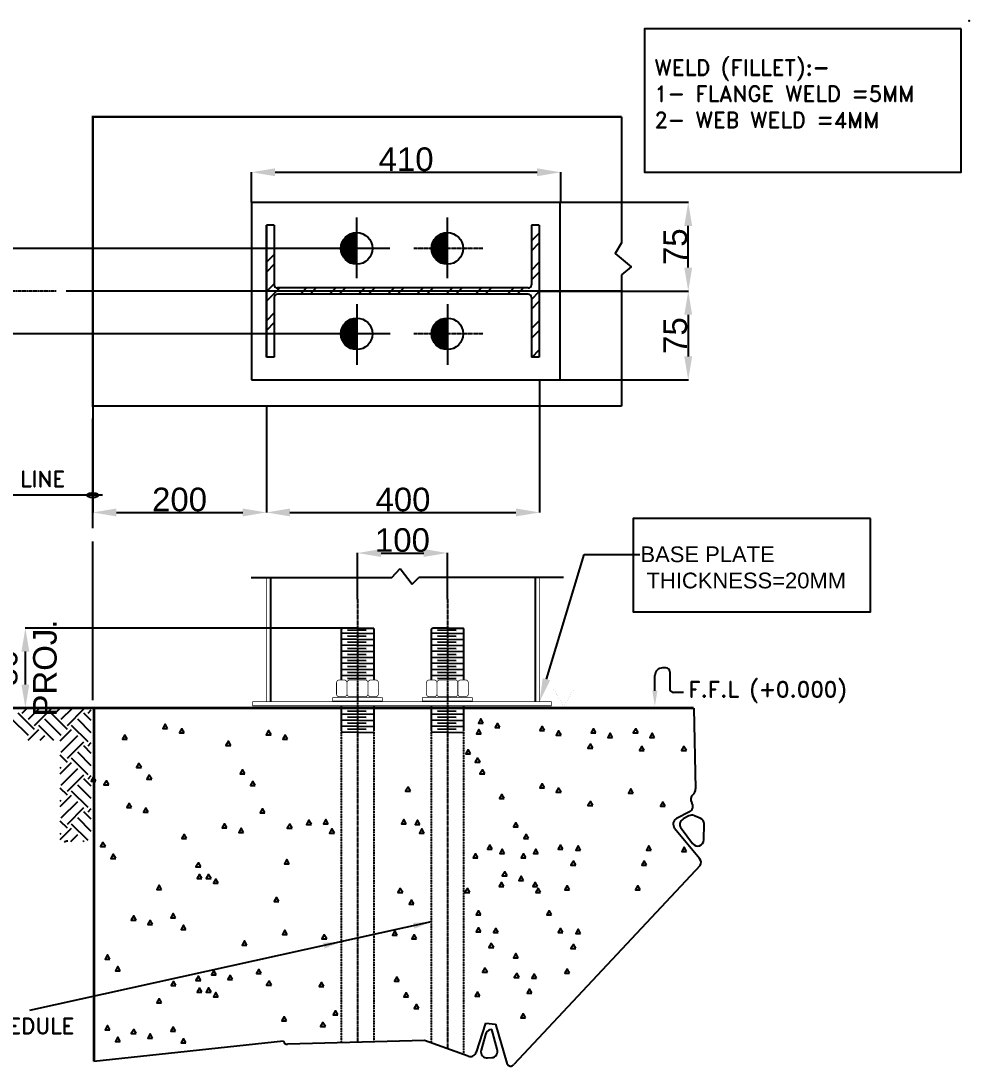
# Model space of a CAD drawing. Header units: inches. Extents: x 3340 to 8649, y 25316 to 28904.
# Drawn here: x 7442 to 8649, y 27493 to 28823 of the extents above; entities that cross this region are included whole.
import ezdxf
from ezdxf import colors
from ezdxf.entities.mleader import LeaderData, LeaderLine
from ezdxf.enums import TextEntityAlignment as Align
from ezdxf.math import Vec2, Vec3

# ---------------------------------------------------------------- set-up
doc = ezdxf.new("R2010")
doc.units = ezdxf.units.IN
doc.header["$MEASUREMENT"] = 0
for name, pattern in [('CENTER', [2, 1.25, -0.25, 0.25, -0.25]), ('CENTER2', [1.125, 0.75, -0.125, 0.125, -0.125]), ('HIDDEN', [0.375, 0.25, -0.125])]:
    doc.linetypes.add(name, pattern=pattern)
for name, color, linetype in [('BYOTHERS', 3, 'Continuous'), ('DIM', 7, 'Continuous'), ('FRAMES', 2, 'Continuous'), ('MISCEL', 7, 'Continuous')]:
    doc.layers.add(name, color=color, linetype=linetype)
doc.layers.add('TEXT', color=2, linetype='Continuous', lineweight=0)
doc.styles.add('KPIZ-ARIAL', font='arial.ttf')
doc.styles.add('ROMAND', font='ROMAND', dxfattribs={"height": 3})
doc.styles.get("Standard").update_dxf_attribs({"font": 'arial.ttf'})
doc.dimstyles.get("Standard").update_dxf_attribs({"dimtxt": 0.18, "dimasz": 0.18, "dimexe": 0.18, "dimexo": 0.0625, "dimgap": 0.09, "dimtad": 0, "dimtih": 1, "dimtoh": 1, "dimdec": 4, "dimzin": 0, "dimdsep": 46, "dimtxsty": 'Standard', "dimcen": 0.09, "dimadec": 0, "dimazin": 0, "dimtfac": 1, "dimtdec": 4, "dimtofl": 0, "dimtmove": 0, "dimatfit": 3, "dimfxl": 1, "dimtolj": 1, "dimtzin": 0, "dimarcsym": 0})

# ---------------------------------------------------------------- blocks, each defined once
blk = doc.blocks.new('*D116')
at = {"color": 1, "lineweight": -2, "transparency": 16777216}
for p, q in [((7852.4, 28050.6), (7447.9, 28050.6)), ((7535.2, 27948.7), (7447.9, 27948.7))]:
    blk.add_line(p, q, dxfattribs=at)
at = {"color": 240, "lineweight": -2, "transparency": 16777216}
blk.add_line((7448, 27978.7), (7448, 28020.6), dxfattribs=at)
at = {"color": 240, "transparency": 16777216}
for points in [[(7443, 28020.6), (7453, 28020.6), (7448, 28050.6)], [(7443, 27978.7), (7453, 27978.7), (7448, 27948.7)]]:
    blk.add_solid(points, dxfattribs=at)
at = {"layer": 'DEFPOINTS', "color": 0, "transparency": 16777216}
for p in [(7448, 28050.6), (7852.5, 28050.6), (7535.3, 27948.7)]:
    blk.add_point(p, dxfattribs=at)
at = {"color": 2, "transparency": 16777216, "insert": (7448, 27999.7), "char_height": 30, "attachment_point": 5, "rotation": 90, "style": 'KPIZ-ARIAL'}
blk.add_mtext('\\A1;80\\PPROJ.', dxfattribs=at)
blk = doc.blocks.new('*D117')
at = {"color": 1, "lineweight": -2, "transparency": 16777216}
for p, q in [((7870.6, 28087.4), (7870.6, 28146.2)), ((7985, 28087.4), (7985, 28146.2))]:
    blk.add_line(p, q, dxfattribs=at)
at = {"color": 240, "lineweight": -2, "transparency": 16777216}
blk.add_line((7900.6, 28146), (7955, 28146), dxfattribs=at)
at = {"color": 240, "transparency": 16777216}
for points in [[(7900.6, 28151), (7900.6, 28141), (7870.6, 28146)], [(7955, 28151), (7955, 28141), (7985, 28146)]]:
    blk.add_solid(points, dxfattribs=at)
at = {"layer": 'DEFPOINTS', "color": 0, "transparency": 16777216}
for p in [(7985, 28146), (7870.6, 28087.4), (7985, 28087.4)]:
    blk.add_point(p, dxfattribs=at)
at = {"color": 2, "transparency": 16777216, "insert": (7927.8, 28162.3), "char_height": 30, "attachment_point": 5, "style": 'KPIZ-ARIAL'}
blk.add_mtext('\\A1;100', dxfattribs=at)
blk = doc.blocks.new('*D118')
at = {"color": 1, "lineweight": -2, "transparency": 16777216}
for p, q in [((8102.3, 28592.1), (8291.7, 28592.1)), ((8102.3, 28479.1), (8291.7, 28479.1))]:
    blk.add_line(p, q, dxfattribs=at)
at = {"color": 240, "lineweight": -2, "transparency": 16777216}
blk.add_line((8291.5, 28509.1), (8291.5, 28562.1), dxfattribs=at)
at = {"color": 240, "transparency": 16777216}
for points in [[(8286.5, 28562.1), (8296.5, 28562.1), (8291.5, 28592.1)], [(8286.5, 28509.1), (8296.5, 28509.1), (8291.5, 28479.1)]]:
    blk.add_solid(points, dxfattribs=at)
at = {"layer": 'DEFPOINTS', "color": 0, "transparency": 16777216}
for p in [(8102.3, 28592.1), (8291.5, 28592.1), (8102.3, 28479.1)]:
    blk.add_point(p, dxfattribs=at)
at = {"color": 2, "transparency": 16777216, "insert": (8275.2, 28535.6), "char_height": 30, "attachment_point": 5, "rotation": 90, "style": 'KPIZ-ARIAL'}
blk.add_mtext('\\A1;75', dxfattribs=at)
blk = doc.blocks.new('*D119')
at = {"color": 1, "lineweight": -2, "transparency": 16777216}
for p, q in [((8102.3, 28479.1), (8291.7, 28479.1)), ((8102.3, 28366.1), (8291.7, 28366.1))]:
    blk.add_line(p, q, dxfattribs=at)
at = {"color": 240, "lineweight": -2, "transparency": 16777216}
blk.add_line((8291.5, 28449.1), (8291.5, 28396.1), dxfattribs=at)
at = {"color": 240, "transparency": 16777216}
for points in [[(8286.5, 28449.1), (8296.5, 28449.1), (8291.5, 28479.1)], [(8286.5, 28396.1), (8296.5, 28396.1), (8291.5, 28366.1)]]:
    blk.add_solid(points, dxfattribs=at)
at = {"layer": 'DEFPOINTS', "color": 0, "transparency": 16777216}
for p in [(8102.3, 28479.1), (8102.3, 28366.1), (8291.5, 28366.1)]:
    blk.add_point(p, dxfattribs=at)
at = {"color": 2, "transparency": 16777216, "insert": (8275.2, 28422.6), "char_height": 30, "attachment_point": 5, "rotation": 90, "style": 'KPIZ-ARIAL'}
blk.add_mtext('\\A1;75', dxfattribs=at)
blk = doc.blocks.new('*D122')
at = {"color": 1, "lineweight": -2, "transparency": 16777216}
for p, q in [((7533.8, 28332.8), (7533.8, 28197.4)), ((7754.7, 28332.8), (7754.7, 28197.4))]:
    blk.add_line(p, q, dxfattribs=at)
at = {"color": 240, "lineweight": -2, "transparency": 16777216}
blk.add_line((7563.8, 28197.6), (7724.7, 28197.6), dxfattribs=at)
at = {"color": 240, "transparency": 16777216}
for points in [[(7563.8, 28202.6), (7563.8, 28192.6), (7533.8, 28197.6)], [(7724.7, 28202.6), (7724.7, 28192.6), (7754.7, 28197.6)]]:
    blk.add_solid(points, dxfattribs=at)
at = {"layer": 'DEFPOINTS', "color": 0, "transparency": 16777216}
for p in [(7533.8, 28332.9), (7754.7, 28332.9), (7754.7, 28197.6)]:
    blk.add_point(p, dxfattribs=at)
at = {"color": 2, "transparency": 16777216, "insert": (7644.2, 28213.9), "char_height": 30, "attachment_point": 5, "style": 'KPIZ-ARIAL'}
blk.add_mtext('\\A1;200', dxfattribs=at)
blk = doc.blocks.new('*D123')
at = {"color": 1, "lineweight": -2, "transparency": 16777216}
for p, q in [((8102.3, 28366), (8102.3, 28197.4)), ((7754.7, 28332.8), (7754.7, 28197.4))]:
    blk.add_line(p, q, dxfattribs=at)
at = {"color": 240, "lineweight": -2, "transparency": 16777216}
blk.add_line((7784.7, 28197.6), (8072.3, 28197.6), dxfattribs=at)
at = {"color": 240, "transparency": 16777216}
for points in [[(7784.7, 28202.6), (7784.7, 28192.6), (7754.7, 28197.6)], [(8072.3, 28202.6), (8072.3, 28192.6), (8102.3, 28197.6)]]:
    blk.add_solid(points, dxfattribs=at)
at = {"layer": 'DEFPOINTS', "color": 0, "transparency": 16777216}
for p in [(8102.3, 28366.1), (7754.7, 28332.9), (8102.3, 28197.6)]:
    blk.add_point(p, dxfattribs=at)
at = {"color": 2, "transparency": 16777216, "insert": (7928.5, 28213.9), "char_height": 30, "attachment_point": 5, "style": 'KPIZ-ARIAL'}
blk.add_mtext('\\A1;400   ', dxfattribs=at)
blk = doc.blocks.new('*D124')
at = {"color": 1, "lineweight": -2, "transparency": 16777216}
for p, q in [((7735.8, 28592.2), (7735.8, 28630.5)), ((8129.2, 28592.2), (8129.2, 28630.5))]:
    blk.add_line(p, q, dxfattribs=at)
at = {"color": 240, "lineweight": -2, "transparency": 16777216}
blk.add_line((7765.8, 28630.3), (8099.2, 28630.3), dxfattribs=at)
at = {"color": 240, "transparency": 16777216}
for points in [[(7765.8, 28635.3), (7765.8, 28625.3), (7735.8, 28630.3)], [(8099.2, 28635.3), (8099.2, 28625.3), (8129.2, 28630.3)]]:
    blk.add_solid(points, dxfattribs=at)
at = {"layer": 'DEFPOINTS', "color": 0, "transparency": 16777216}
for p in [(8129.2, 28630.3), (7735.8, 28592.1), (8129.2, 28592.1)]:
    blk.add_point(p, dxfattribs=at)
at = {"color": 2, "transparency": 16777216, "insert": (7932.5, 28646.7), "char_height": 30, "attachment_point": 5, "style": 'KPIZ-ARIAL'}
blk.add_mtext('\\A1;410', dxfattribs=at)

msp = doc.modelspace()

# ---------------------------------------------------------------- linework, layer by layer
at = {"linetype": 'Continuous'}
msp.add_lwpolyline([(8638.9, 28812.8), (8235.7, 28812.8), (8235.7, 28630.6), (8638.9, 28630.6)], close=True, dxfattribs=at)
at = {"color": 1, "linetype": 'Continuous'}
msp.add_lwpolyline([(8523.5, 28190), (8221.3, 28190), (8221.3, 28071.3), (8523.5, 28071.3)], close=True, dxfattribs=at)
at = {"const_width": 0.06}
msp.add_lwpolyline([(8146.3, 27973.7), (8119.7, 27973.7), (8133, 27950.7), (8146.3, 27973.7)], dxfattribs=at)
at = {"const_width": 0.888}
for points in [[(7838.9, 27962.1), (7902.4, 27962.1), (7902.4, 27957.9), (7838.9, 27957.9)], [(7953.3, 27962.1), (8016.8, 27962.1), (8016.8, 27957.9), (7953.3, 27957.9)]]:
    msp.add_lwpolyline(points, close=True, dxfattribs=at)
at = {"linetype": 'Continuous'}
msp.add_point((8648.9, 28822.8), dxfattribs=at)
at = {"layer": 'BYOTHERS', "linetype": 'Continuous'}
for p, q in [((8206.7, 28700.7), (8206.7, 28540.7)), ((8206.7, 28499.8), (8206.7, 28332.9)), ((8206.7, 28332.9), (7532.6, 28332.9)), ((7444, 27947.7), (7442.9, 27948.7)), ((7444, 27942.5), (7450.2, 27948.7)), ((7451.8, 27934.6), (7465.9, 27948.7)), ((7459.7, 27926.8), (7480.6, 27947.7)), ((7485.8, 27947.7), (7484.8, 27948.7)), ((7485.8, 27942.5), (7492.1, 27948.7)), ((7493.7, 27934.6), (7507.8, 27948.7)), ((7501.5, 27926.8), (7522.5, 27947.7)), ((7527.7, 27947.7), (7526.7, 27948.7)), ((7527.7, 27942.5), (7531.9, 27946.6)), ((7451.8, 27913.7), (7430.9, 27934.6)), ((7459.7, 27921.5), (7438.7, 27942.5)), ((7493.7, 27913.7), (7472.8, 27934.6)), ((7501.5, 27921.5), (7480.6, 27942.5)), ((7531.9, 27917.4), (7514.6, 27934.6)), ((7531.9, 27933.1), (7522.5, 27942.5)), ((7451.4, 27908.1), (7464.9, 27921.5)), ((7484.1, 27907.6), (7464.9, 27926.8)), ((7492.4, 27907.2), (7506.8, 27921.5)), ((7527.7, 27905.8), (7506.8, 27926.8)), ((7466.9, 27907.8), (7472.8, 27913.7)), ((7493.7, 27892.7), (7514.6, 27913.7)), ((7501.5, 27884.9), (7522.5, 27905.8)), ((7531.9, 27875.5), (7514.6, 27892.7)), ((7531.9, 27891.2), (7522.5, 27900.6)), ((7527.7, 27900.6), (7531.9, 27904.8)), ((7501.5, 27879.7), (7492.4, 27888.8)), ((7492.4, 27865.3), (7506.8, 27879.7)), ((7527.7, 27864), (7506.8, 27884.9)), ((7493.7, 27871.8), (7492.4, 27873.1)), ((7493.7, 27850.9), (7514.6, 27871.8)), ((7501.5, 27843), (7522.5, 27864)), ((7531.9, 27849.3), (7522.5, 27858.7)), ((7527.7, 27858.7), (7531.9, 27862.9)), ((7501.5, 27837.8), (7492.4, 27846.9)), ((7527.7, 27822.1), (7506.8, 27843)), ((7531.9, 27833.6), (7514.6, 27850.9)), ((7492.4, 27823.4), (7506.8, 27837.8)), ((7493.7, 27830), (7492.4, 27831.2)), ((7493.7, 27809), (7514.6, 27830)), ((7501.5, 27801.2), (7522.5, 27822.1)), ((7531.9, 27807.5), (7522.5, 27816.9)), ((7527.7, 27816.9), (7531.9, 27821)), ((7501.5, 27795.9), (7492.4, 27805.1)), ((7527.7, 27780.2), (7506.8, 27801.2)), ((7531.9, 27791.8), (7514.6, 27809)), ((7492.4, 27781.6), (7506.8, 27795.9)), ((7493.7, 27788.1), (7492.4, 27789.4)), ((7505.7, 27779.2), (7514.6, 27788.1)), ((7521.4, 27779.2), (7522.5, 27780.2)), ((8021.9, 27511.3), (8033.8, 27547.8)), ((8033.8, 27547.8), (8046.1, 27546.7)), ((8046.1, 27546.7), (8060.8, 27497)), ((7776.4, 27525.1), (7535.3, 27499.3))]:
    msp.add_line(p, q, dxfattribs=at)
at = {"layer": 'BYOTHERS'}
for p, q in [((8298.6, 27948.7), (8300.6, 27846)), ((8293.1, 27816.8), (8276.6, 27808.3)), ((8292.3, 27811.6), (8285, 27807.7)), ((8306.7, 27808.8), (8299.1, 27811.9)), ((8311.3, 27781.1), (8311.6, 27801.4)), ((8274.1, 27796.2), (8306, 27757.7)), ((8282.4, 27796), (8297.1, 27776.4)), ((8306.6, 27748.4), (8069.6, 27495.3)), ((8033.6, 27533.7), (8027.9, 27513.5)), ((8041.4, 27540.1), (8039, 27539.3)), ((8048.4, 27514.8), (8041.4, 27540.1)), ((7956, 27526), (7781.4, 27521.2)), ((8011.6, 27505.9), (7956, 27526)), ((8036.2, 27503.8), (8041.6, 27504.2))]:
    msp.add_line(p, q, dxfattribs=at)
at = {"layer": 'BYOTHERS', "linetype": 'Continuous', "const_width": 3}
msp.add_lwpolyline([(7533.8, 28332.9), (7533.8, 28700.7), (8206.7, 28700.7)], dxfattribs=at)
at = {"layer": 'BYOTHERS', "linetype": 'Continuous'}
msp.add_lwpolyline([(8206.7, 28540.7), (8198.3, 28526.8), (8218.9, 28510.1), (8206.7, 28499.8)], dxfattribs=at)
at = {"layer": 'BYOTHERS', "const_width": 3.45}
for points in [[(7535.3, 27948.7), (7121.2, 27948.7)], [(7535.3, 27949), (7535.3, 27948.7)], [(7535.3, 27948.7), (8159.5, 27948.7)], [(7535.3, 27948.7), (7535.3, 27779.2)], [(7535.3, 27948.8), (7535.3, 27948.7)], [(7535.3, 27948.7), (7535.3, 27499.3)], [(8159.5, 27948.7), (8159.5, 27948.7), (8298.6, 27948.7)]]:
    msp.add_lwpolyline(points, dxfattribs=at)
at = {"layer": 'BYOTHERS'}
for points in [[(8030.7, 27929.7), (8027.7, 27934.9), (8024.7, 27929.7)], [(7628.9, 27922.8), (7625.9, 27928.1), (7622.9, 27922.8)], [(7649.9, 27917.1), (7646.9, 27922.3), (7643.9, 27917.1)], [(7760.6, 27914.8), (7757.5, 27920.1), (7754.5, 27914.8)], [(8028.1, 27916.1), (8025, 27921.4), (8022, 27916.1)], [(8051.7, 27923.9), (8048.7, 27929.2), (8045.7, 27923.9)], [(8108.6, 27920.2), (8105.5, 27925.5), (8102.5, 27920.2)], [(8129.6, 27914.5), (8126.6, 27919.7), (8123.5, 27914.5)], [(8174.1, 27917.2), (8171.1, 27922.4), (8168, 27917.2)], [(8227.6, 27917.2), (8224.6, 27922.4), (8221.6, 27917.2)], [(7577.6, 27909.3), (7574.6, 27914.5), (7571.6, 27909.3)], [(7709.3, 27901.3), (7706.3, 27906.5), (7703.2, 27901.3)], [(7781.6, 27909.1), (7778.6, 27914.3), (7775.5, 27909.1)], [(8195.1, 27911.4), (8192.1, 27916.7), (8189.1, 27911.4)], [(8248.7, 27911.4), (8245.6, 27916.7), (8242.6, 27911.4)], [(8014.3, 27890.6), (8011.3, 27895.8), (8008.3, 27890.6)], [(8170, 27897.8), (8167, 27903), (8163.9, 27897.8)], [(8235.5, 27894.7), (8232.5, 27900), (8229.5, 27894.7)], [(8289.1, 27894.7), (8286, 27900), (8283, 27894.7)], [(8026.6, 27880), (8023.5, 27885.2), (8020.5, 27880)], [(7595.6, 27873.1), (7592.5, 27878.4), (7589.5, 27873.1)], [(7727.2, 27865.1), (7724.2, 27870.4), (7721.2, 27865.1)], [(8032.5, 27865.2), (8029.5, 27870.4), (8026.5, 27865.2)], [(7537.5, 27855.7), (7534.5, 27860.9), (7531.5, 27855.7)], [(7554, 27851), (7551, 27856.3), (7548, 27851)], [(7608.7, 27858.3), (7605.6, 27863.5), (7602.6, 27858.3)], [(7740.3, 27850.3), (7737.3, 27855.5), (7734.3, 27850.3)], [(8108.6, 27847.3), (8105.5, 27852.6), (8102.5, 27847.3)], [(7937.9, 27843.1), (7934.9, 27848.3), (7931.9, 27843.1)], [(8057.3, 27833.8), (8054.3, 27839), (8051.2, 27833.8)], [(8129.6, 27841.6), (8126.6, 27846.8), (8123.5, 27841.6)], [(8221.6, 27840.6), (8218.6, 27845.9), (8215.6, 27840.6)], [(7583.1, 27822.2), (7580.1, 27827.4), (7577.1, 27822.2)], [(8170, 27824.9), (8167, 27830.1), (8163.9, 27824.9)], [(8262, 27823.9), (8259, 27829.2), (8256, 27823.9)], [(7604.1, 27816.4), (7601.1, 27821.6), (7598.1, 27816.4)], [(7752.8, 27815.4), (7749.7, 27820.6), (7746.7, 27815.4)], [(7704.5, 27796.5), (7701.4, 27801.7), (7698.4, 27796.5)], [(7787.3, 27796), (7784.3, 27801.2), (7781.3, 27796)], [(7811.9, 27800.8), (7808.9, 27806.1), (7805.9, 27800.8)], [(7833.2, 27801.7), (7830.2, 27807), (7827.2, 27801.7)], [(7932.5, 27801.7), (7929.5, 27807), (7926.5, 27801.7)], [(7950.1, 27800.8), (7947, 27806.1), (7944, 27800.8)], [(8075.2, 27797.6), (8072.2, 27802.9), (8069.2, 27797.6)], [(7653.2, 27782.9), (7650.1, 27788.1), (7647.1, 27782.9)], [(7725.5, 27790.7), (7722.5, 27795.9), (7719.4, 27790.7)], [(7841.2, 27789.8), (7838.1, 27795.1), (7835.1, 27789.8)], [(7955.6, 27789.8), (7952.6, 27795.1), (7949.6, 27789.8)], [(8088.3, 27782.8), (8085.3, 27788), (8082.3, 27782.8)], [(7549.8, 27772.5), (7546.7, 27777.7), (7543.7, 27772.5)], [(8042, 27769.1), (8039, 27774.3), (8035.9, 27769.1)], [(8132.1, 27769.1), (8129.1, 27774.3), (8126.1, 27769.1)], [(8154.3, 27768.2), (8151.3, 27773.4), (8148.3, 27768.2)], [(8244.4, 27768.2), (8241.4, 27773.4), (8238.4, 27768.2)], [(7562.9, 27757.6), (7559.8, 27762.9), (7556.8, 27757.6)], [(8023.8, 27758.1), (8020.8, 27763.3), (8017.8, 27758.1)], [(8057.7, 27763.8), (8054.7, 27769.1), (8051.7, 27763.8)], [(8084.8, 27758.1), (8081.8, 27763.3), (8078.7, 27758.1)], [(8100.6, 27763.8), (8097.6, 27769.1), (8094.6, 27763.8)], [(8289.3, 27766.4), (8286.2, 27771.7), (8283.2, 27766.4)], [(7671.1, 27746.7), (7668.1, 27752), (7665.1, 27746.7)], [(7783.8, 27750.8), (7780.8, 27756), (7777.8, 27750.8)], [(8148.4, 27749), (8145.3, 27754.2), (8142.3, 27749)], [(8238.5, 27749), (8235.5, 27754.2), (8232.4, 27749)], [(7672.4, 27731.8), (7669.4, 27737), (7666.4, 27731.8)], [(7684.2, 27731.9), (7681.2, 27737.2), (7678.2, 27731.9)], [(8060.9, 27735.4), (8057.9, 27740.6), (8054.8, 27735.4)], [(8081.9, 27729.6), (8078.9, 27734.9), (8075.9, 27729.6)], [(7621.1, 27718.2), (7618.1, 27723.4), (7615.1, 27718.2)], [(7693.4, 27726), (7690.4, 27731.3), (7687.4, 27726)], [(7928.1, 27714.1), (7925.1, 27719.3), (7922.1, 27714.1)], [(8013.4, 27714.1), (8010.4, 27719.3), (8007.3, 27714.1)], [(8056.8, 27721.8), (8053.8, 27727.1), (8050.8, 27721.8)], [(8099.7, 27721.8), (8096.7, 27727.1), (8093.7, 27721.8)], [(8103.5, 27714.1), (8100.5, 27719.3), (8097.5, 27714.1)], [(8140.3, 27717.6), (8137.3, 27722.8), (8134.3, 27717.6)], [(8230.5, 27717.6), (8227.4, 27722.8), (8224.4, 27717.6)], [(7770.7, 27702.6), (7767.7, 27707.9), (7764.7, 27702.6)], [(7942.5, 27699.3), (7939.5, 27704.5), (7936.4, 27699.3)], [(7588.8, 27679.2), (7585.8, 27684.4), (7582.8, 27679.2)], [(7639.1, 27682.1), (7636, 27687.3), (7633, 27682.1)], [(8027.5, 27685.7), (8024.5, 27690.9), (8021.5, 27685.7)], [(8117.7, 27685.7), (8114.6, 27690.9), (8111.6, 27685.7)], [(7609.9, 27673.4), (7606.8, 27678.6), (7603.8, 27673.4)], [(7652.2, 27667.3), (7649.1, 27672.5), (7646.1, 27667.3)], [(7781.3, 27660.9), (7778.2, 27666.1), (7775.2, 27660.9)], [(8027.6, 27664.1), (8024.6, 27669.3), (8021.6, 27664.1)], [(8049.8, 27663.2), (8046.8, 27668.5), (8043.8, 27663.2)], [(8132.1, 27663.1), (8129.1, 27668.3), (8126.1, 27663.1)], [(8154.3, 27662.2), (8151.3, 27667.4), (8148.3, 27662.2)], [(7831.5, 27655.1), (7828.4, 27660.3), (7825.4, 27655.1)], [(7921, 27660.1), (7918, 27665.3), (7915, 27660.1)], [(7945.9, 27655.1), (7942.9, 27660.3), (7939.8, 27655.1)], [(7730, 27647.3), (7726.9, 27652.5), (7723.9, 27647.3)], [(8043.9, 27644.1), (8040.9, 27649.3), (8037.8, 27644.1)], [(8148.4, 27643), (8145.3, 27648.2), (8142.3, 27643)], [(7555.5, 27629.5), (7552.5, 27634.7), (7549.4, 27629.5)], [(8075.2, 27631.2), (8072.2, 27636.5), (8069.2, 27631.2)], [(7568.6, 27614.6), (7565.6, 27619.9), (7562.6, 27614.6)], [(7690.7, 27609.4), (7687.7, 27614.6), (7684.7, 27609.4)], [(7747.9, 27611.1), (7744.9, 27616.4), (7741.9, 27611.1)], [(8035.9, 27612.7), (8032.8, 27617.9), (8029.8, 27612.7)], [(8140.3, 27611.6), (8137.3, 27616.8), (8134.3, 27611.6)], [(7639.4, 27595.8), (7636.4, 27601), (7633.4, 27595.8)], [(7671.1, 27602.4), (7668.1, 27607.6), (7665.1, 27602.4)], [(7711.7, 27603.6), (7708.7, 27608.8), (7705.7, 27603.6)], [(7761, 27596.3), (7758, 27601.6), (7755, 27596.3)], [(7827.8, 27594.7), (7824.8, 27599.9), (7821.8, 27594.7)], [(7923.8, 27601.5), (7920.8, 27606.7), (7917.8, 27601.5)], [(8076.2, 27606.1), (8073.2, 27611.3), (8070.1, 27606.1)], [(8098.4, 27605.2), (8095.3, 27610.5), (8092.3, 27605.2)], [(7672.4, 27587.4), (7669.4, 27592.6), (7666.4, 27587.4)], [(7684.2, 27587.5), (7681.2, 27592.8), (7678.2, 27587.5)], [(7693.4, 27581.6), (7690.4, 27586.9), (7687.4, 27581.6)], [(7935.7, 27581.4), (7932.7, 27586.6), (7929.7, 27581.4)], [(8026.5, 27582.4), (8023.5, 27587.6), (8020.4, 27582.4)], [(8092.4, 27586.1), (8089.4, 27591.3), (8086.4, 27586.1)], [(7621.1, 27573.8), (7618.1, 27579.1), (7615.1, 27573.8)], [(7845.8, 27558.5), (7842.8, 27563.8), (7839.7, 27558.5)], [(7948.8, 27566.6), (7945.8, 27571.8), (7942.8, 27566.6)], [(8084.4, 27554.7), (8081.4, 27559.9), (8078.4, 27554.7)], [(7780.4, 27551), (7777.4, 27556.2), (7774.4, 27551)], [(7829.7, 27543.7), (7826.7, 27548.9), (7823.7, 27543.7)], [(7555.5, 27539.6), (7552.5, 27544.8), (7549.4, 27539.6)], [(7588.8, 27534.8), (7585.8, 27540), (7582.8, 27534.8)], [(7609.9, 27529), (7606.8, 27534.3), (7603.8, 27529)], [(7639.1, 27537.7), (7636, 27542.9), (7633, 27537.7)], [(7568.6, 27524.8), (7565.6, 27530), (7562.6, 27524.8)], [(7652.2, 27522.9), (7649.1, 27528.1), (7646.1, 27522.9)]]:
    msp.add_lwpolyline(points, close=True, dxfattribs=at)
for centre, start, end in [((8302.6, 27832.7), 128.3081, 213.9462), ((8292.8, 27845), 308.3081, 7.0756), ((8289.5, 27823.8), 297.2998, 33.9462), ((8296, 27804.7), 67.3806, 118.178), ((8280.2, 27801.3), 117.2998, 219.5594), ((8288.7, 27800.7), 118.178, 216.8706), ((8303.7, 27801.5), 359.2152, 67.3806), ((7502.3, 27771.7), 91.5838, 130.1012), ((8303.4, 27781.2), 216.8706, 359.2152), ((8299.9, 27752.6), 327.779, 39.5594), ((8041.3, 27531.8), 106.6989, 166.2389), ((8014.2, 27513.3), 250.0961, 345.2034), ((8035.6, 27511.6), 166.2389, 274.289), ((8041, 27512), 274.289, 20.1711)]:
    msp.add_arc(centre, 7.89, start, end, dxfattribs=at)
at = {"layer": 'BYOTHERS', "linetype": 'Continuous'}
for centre, start, end in [((7781.3, 27526.2), 192.7442, 271.5838), ((8065.6, 27498.4), 196.4574, 322.44)]:
    msp.add_arc(centre, 5, start, end, dxfattribs=at)
at = {"layer": 'DIM', "linetype": 'Continuous'}
for p, q in [((7869.7, 28495.8), (7869.7, 28572.7)), ((7985, 28495.8), (7985, 28572.7)), ((7869.7, 28462.5), (7869.7, 28385.5)), ((7985, 28462.5), (7985, 28385.5)), ((7533.6, 28317), (7533.6, 28177.7)), ((7546, 28219.4), (7352.6, 28219.4)), ((8263, 27999.9), (8258.9, 27999.9)), ((8249, 27970.9), (8249, 27990)), ((8267.9, 27995), (8267.9, 27987.5)), ((8267.9, 27987.5), (8267.9, 27973.7)), ((8272.8, 27968.8), (8285.5, 27968.8)), ((7964.3, 27676.9), (7453.4, 27564))]:
    msp.add_line(p, q, dxfattribs=at)
at = {"layer": 'DIM', "linetype": 'ByBlock'}
for p, q in [((7487.1, 28533.4), (7371.9, 28533.4)), ((7487.1, 28424.8), (7371.9, 28424.8)), ((7533.8, 27958.7), (7533.8, 28160.7)), ((7533.8, 27958.7), (7533.8, 28160))]:
    msp.add_line(p, q, dxfattribs=at)
at = {"layer": 'DIM', "linetype": 'CENTER2'}
for p, q in [((7911.8, 28533.4), (7484.1, 28533.4)), ((8206.7, 28479.1), (7499.8, 28479.1)), ((7912.1, 28424.8), (7484.1, 28424.8))]:
    msp.add_line(p, q, dxfattribs=at)
at = {"layer": 'DIM', "linetype": 'CENTER'}
for p, q in [((8030.2, 28533.4), (7942.2, 28533.4)), ((7487.1, 28479.1), (7413.7, 28479.1)), ((8030.2, 28424.8), (7942.2, 28424.8)), ((7870.6, 28087.4), (7870.6, 27523.7)), ((7985, 28087.4), (7985, 27515.5)), ((7985, 28087.4), (7985, 27515.5))]:
    msp.add_line(p, q, dxfattribs=at)
at = {"layer": 'DIM', "const_width": 20}
for points in [[(7869.7, 28543.4, 0.414214), (7859.7, 28533.4, 1)], [(7985, 28543.4, 0.414214), (7975, 28533.4, 1)], [(7859.7, 28533.4, 0.414214), (7869.7, 28523.4, 1)], [(7975, 28533.4, 0.414214), (7985, 28523.4, 1)], [(7869.7, 28434.8, 0.414214), (7859.7, 28424.8, 1)], [(7985, 28434.8, 0.414214), (7975, 28424.8, 1)], [(7859.7, 28424.8, 0.414214), (7869.7, 28414.8, 1)], [(7975, 28424.8, 0.414214), (7985, 28414.8, 1)]]:
    msp.add_lwpolyline(points, format="xyb", dxfattribs=at)
at = {"layer": 'DIM', "linetype": 'Continuous'}
msp.add_lwpolyline([(7526.2, 28219.4, 0.224609), (7526.6, 28218.7, 0.09011), (7528.4, 28217.7, 0.046966), (7530.6, 28217.1, 0.034972), (7533.6, 28216.9, 0.034972), (7536.7, 28217.1, 0.046966), (7538.9, 28217.7, 0.09011), (7540.7, 28218.7, 0.224609), (7541, 28219.4, 0.224609), (7540.7, 28220.2, 0.09011), (7538.9, 28221.2, 0.046966), (7536.7, 28221.8, 0.034972), (7533.6, 28222, 0.034972), (7530.6, 28221.8, 0.046966), (7528.4, 28221.2, 0.09011), (7526.6, 28220.2, 0.224609)], format="xyb", close=True, dxfattribs=at)
for centre, radius, start, end in [((8258.9, 27990), 9.87, 90, 180), ((8263, 27995), 4.93, 0, 90), ((8272.8, 27973.7), 4.93, 180, 270)]:
    msp.add_arc(centre, radius, start, end, dxfattribs=at)
for points in [[(8245.8, 27970.9), (8252.3, 27970.9), (8249, 27951.2)], [(7941.4, 27675.5), (7943.1, 27668.2), (7964.3, 27676.9)], [(7827, 27650.3), (7828.6, 27642.9), (7849.9, 27651.6)]]:
    msp.add_solid(points, dxfattribs=at)
at = {"layer": 'FRAMES', "linetype": 'Continuous'}
for p, q in [((7735.8, 28592.1), (8129.2, 28592.1)), ((7735.8, 28592.1), (7735.8, 28366.1)), ((8128.3, 28592.1), (8128.3, 28366.1)), ((7754.7, 28563.1), (7754.7, 28395.1)), ((7754.7, 28395.1), (7754.7, 28563.1)), ((7764.7, 28563.1), (7754.7, 28563.1)), ((7764.7, 28563.1), (7764.7, 28487.1)), ((8092, 28563.1), (8092, 28487.1)), ((8102, 28563.1), (8092, 28563.1)), ((8102, 28563.1), (8102, 28395.1)), ((8092, 28542.9), (8102, 28552.9)), ((8092, 28530.5), (8102, 28540.5)), ((7755.1, 28516.2), (7765.1, 28526.2)), ((7755.1, 28503.8), (7765.1, 28513.8)), ((8092, 28505.8), (8102, 28515.8)), ((8092, 28493.4), (8102, 28503.4)), ((7755.1, 28479), (7765.1, 28489)), ((7755.1, 28466.7), (7771.6, 28483.1)), ((8088, 28483.1), (7768.7, 28483.1)), ((7797.9, 28475.1), (7805.9, 28483.1)), ((8033, 28475.1), (8041, 28483.1)), ((8061.4, 28475.1), (8069.4, 28483.1)), ((8073.8, 28475.1), (8081.8, 28483.1)), ((8092, 28468.6), (8102, 28478.6)), ((7764.7, 28471.1), (7764.7, 28395.1)), ((8088, 28475.1), (7768.7, 28475.1)), ((8092, 28471.1), (8092, 28395.1)), ((8092, 28456.3), (8102, 28466.3)), ((7755.1, 28441.9), (7765.1, 28451.9)), ((7755.1, 28429.5), (7765.1, 28439.5)), ((8092, 28431.5), (8102, 28441.5)), ((8092, 28419.1), (8102, 28429.1)), ((8092.7, 28395.1), (8102, 28404.4)), ((7764.7, 28395.1), (7754.7, 28395.1)), ((8102, 28395.1), (8092, 28395.1)), ((7735.8, 28366.1), (8128.3, 28366.1)), ((7735.8, 28366.1), (7735.8, 28366.1))]:
    msp.add_line(p, q, dxfattribs=at)
at = {"layer": 'FRAMES'}
for p, q in [((7914.2, 28114.9), (7924.8, 28126.1)), ((7924.8, 28126.1), (7940.3, 28106.4)), ((7735.3, 28114.9), (7914.2, 28114.9)), ((7940.3, 28106.4), (7948.7, 28114.9)), ((8132.7, 28114.9), (7948.7, 28114.9))]:
    msp.add_line(p, q, dxfattribs=at)
at = {"layer": 'FRAMES', "const_width": 0.9}
for points in [[(7754.7, 28114.9), (7754.7, 27956.8)], [(8102.3, 28114.9), (8102.3, 27956.8)], [(8117.2, 27951.6), (8117.2, 27956.8), (7737.4, 27956.8), (7737.4, 27951.6), (8117.2, 27951.6)]]:
    msp.add_lwpolyline(points, dxfattribs=at)
at = {"layer": 'FRAMES', "linetype": 'Continuous'}
for points in [[(7760.1, 28114.9), (7760.1, 27956.8)], [(8096.8, 28114.9), (8096.8, 27956.8)]]:
    msp.add_lwpolyline(points, dxfattribs=at)
for centre, start, end in [((7768.7, 28487.1), 180, 270), ((8088, 28487.1), 270, 0), ((7768.7, 28471.1), 90, 180), ((8088, 28471.1), 0, 90)]:
    msp.add_arc(centre, 4, start, end, dxfattribs=at)
at = {"layer": 'MISCEL', "linetype": 'Continuous'}
for p, q in [((7810.2, 28475.1), (7818.2, 28483.1)), ((7835, 28475.1), (7843, 28483.1)), ((7847.3, 28475.1), (7855.3, 28483.1)), ((7872.1, 28475.1), (7880.1, 28483.1)), ((7884.5, 28475.1), (7892.5, 28483.1)), ((7909.2, 28475.1), (7917.2, 28483.1)), ((7921.6, 28475.1), (7929.6, 28483.1)), ((7946.3, 28475.1), (7954.3, 28483.1)), ((7958.7, 28475.1), (7966.7, 28483.1)), ((7983.5, 28475.1), (7991.5, 28483.1)), ((7995.8, 28475.1), (8003.8, 28483.1)), ((8020.6, 28475.1), (8028.6, 28483.1))]:
    msp.add_line(p, q, dxfattribs=at)
at = {"layer": 'MISCEL'}
for p, q in [((7852.5, 28050.6), (7849.9, 28049.1)), ((7849.9, 28049.1), (7849.9, 27984.5)), ((7891.3, 28043.3), (7849.9, 28044.1)), ((7891.3, 28049.8), (7852.2, 28050.5)), ((7870.6, 28050.6), (7852.5, 28050.6)), ((7881.8, 28047.3), (7857.8, 28047.8)), ((7881.8, 28039.7), (7857.8, 28040.1)), ((7870.6, 28050.6), (7888.8, 28050.6)), ((7888.8, 28050.6), (7891.3, 28049.8)), ((7891.3, 28049.8), (7891.3, 27984.5)), ((7966.9, 28050.6), (7964.3, 28049.1)), ((7964.3, 28049.1), (7964.3, 27984.5)), ((8005.7, 28043.3), (7964.3, 28044.1)), ((8005.7, 28049.8), (7966.6, 28050.5)), ((7985, 28050.6), (7966.9, 28050.6)), ((7996.2, 28047.3), (7972.3, 28047.8)), ((7996.2, 28039.7), (7972.3, 28040.1)), ((7985, 28050.6), (8003.3, 28050.6)), ((8003.3, 28050.6), (8005.7, 28049.8)), ((8005.7, 28049.8), (8005.7, 27984.5)), ((7891.3, 28035.7), (7849.9, 28036.4)), ((7891.3, 28028), (7849.9, 28028.7)), ((7881.8, 28032), (7857.8, 28032.4)), ((8005.7, 28035.7), (7964.3, 28036.4)), ((8005.7, 28028), (7964.3, 28028.7)), ((7996.2, 28032), (7972.3, 28032.4)), ((7891.3, 28020.3), (7849.9, 28021)), ((7891.3, 28012.6), (7849.9, 28013.3)), ((7881.8, 28024.3), (7857.8, 28024.7)), ((7881.8, 28016.6), (7857.8, 28017)), ((8005.7, 28020.3), (7964.3, 28021)), ((8005.7, 28012.6), (7964.3, 28013.3)), ((7996.2, 28024.3), (7972.3, 28024.7)), ((7996.2, 28016.6), (7972.3, 28017)), ((7891.3, 28004.9), (7849.9, 28005.7)), ((7881.8, 28008.9), (7857.8, 28009.4)), ((7881.8, 28001.3), (7857.8, 28001.7)), ((8005.7, 28004.9), (7964.3, 28005.7)), ((7996.2, 28008.9), (7972.3, 28009.4)), ((7996.2, 28001.3), (7972.3, 28001.7)), ((7891.3, 27997.3), (7849.9, 27998)), ((7891.3, 27989.6), (7849.9, 27990.3)), ((7881.8, 27993.6), (7857.8, 27994)), ((7881.8, 27985.9), (7857.8, 27986.3)), ((8005.7, 27997.3), (7964.3, 27998)), ((8005.7, 27989.6), (7964.3, 27990.3)), ((7996.2, 27993.6), (7972.3, 27994)), ((7996.2, 27985.9), (7972.3, 27986.3)), ((7849.9, 27951.6), (7849.9, 27948)), ((7891.3, 27948.4), (7849.9, 27949.1)), ((7849.9, 27946.9), (7849.9, 27921.3)), ((7891.3, 27951.6), (7891.3, 27947.3)), ((7891.3, 27946.6), (7891.3, 27921.3)), ((7964.3, 27951.6), (7964.3, 27948)), ((8005.7, 27948.4), (7964.3, 27949.1)), ((7964.3, 27946.9), (7964.3, 27921.3)), ((8005.7, 27951.6), (8005.7, 27947.3)), ((8005.7, 27946.6), (8005.7, 27921.3)), ((7891.3, 27940.4), (7849.9, 27941.1)), ((7891.3, 27932.7), (7849.9, 27933.4)), ((7881.8, 27944.4), (7857.8, 27944.8)), ((7881.8, 27936.7), (7857.8, 27937.1)), ((8005.7, 27940.4), (7964.3, 27941.1)), ((8005.7, 27932.7), (7964.3, 27933.4)), ((7996.2, 27944.4), (7972.3, 27944.8)), ((7996.2, 27936.7), (7972.3, 27937.1)), ((7891.3, 27925), (7849.9, 27925.8)), ((7881.8, 27929), (7857.8, 27929.5)), ((7881.8, 27921.4), (7857.8, 27921.8)), ((8005.7, 27925), (7964.3, 27925.8)), ((7996.2, 27929), (7972.3, 27929.5)), ((7996.2, 27921.4), (7972.3, 27921.8)), ((7891.3, 27917.4), (7849.9, 27918.1)), ((8005.7, 27917.4), (7964.3, 27918.1))]:
    msp.add_line(p, q, dxfattribs=at)
at = {"layer": 'MISCEL', "linetype": 'HIDDEN'}
for p, q in [((7849.9, 27948.7), (7849.9, 27523.1)), ((7891.3, 27948.7), (7891.3, 27524.2)), ((7964.3, 27948.7), (7964.3, 27523)), ((8005.7, 27948.7), (8005.7, 27508))]:
    msp.add_line(p, q, dxfattribs=at)
at = {"layer": 'MISCEL', "linetype": 'Continuous', "const_width": 0.888}
for points in [[(7843.9, 27966.7), (7843.9, 27980.9, -0.414214), (7847.5, 27984.5), (7853.7, 27984.5, -0.414214), (7857.3, 27980.9), (7857.3, 27966.7)], [(7843.9, 27980.9), (7843.9, 27966.7, 0.414214), (7847.5, 27963.2), (7853.7, 27963.2, 0.414214), (7857.3, 27966.7), (7857.3, 27980.9)], [(7883.9, 27966.7), (7883.9, 27980.9, 0.414214), (7880.3, 27984.5), (7860.8, 27984.5, 0.414214), (7857.3, 27980.9, 0.414214)], [(7883.9, 27980.9), (7883.9, 27966.7, -0.414214), (7880.3, 27963.2), (7860.8, 27963.2, -0.414214), (7857.3, 27966.7, -0.414214)], [(7897.2, 27966.7), (7897.2, 27980.9, 0.414214), (7893.7, 27984.5), (7887.4, 27984.5, 0.414214), (7883.9, 27980.9, 0.414214)], [(7897.2, 27980.9), (7897.2, 27966.7, -0.414214), (7893.7, 27963.2), (7887.4, 27963.2, -0.414214), (7883.9, 27966.7, -0.414214)], [(7958.4, 27966.7), (7958.4, 27980.9, -0.414214), (7961.9, 27984.5), (7968.1, 27984.5, -0.414214), (7971.7, 27980.9), (7971.7, 27966.7)], [(7958.4, 27980.9), (7958.4, 27966.7, 0.414214), (7961.9, 27963.2), (7968.1, 27963.2, 0.414214), (7971.7, 27966.7), (7971.7, 27980.9)], [(7998.3, 27966.7), (7998.3, 27980.9, 0.414214), (7994.8, 27984.5), (7975.2, 27984.5, 0.414214), (7971.7, 27980.9, 0.414214)], [(7998.3, 27980.9), (7998.3, 27966.7, -0.414214), (7994.8, 27963.2), (7975.2, 27963.2, -0.414214), (7971.7, 27966.7, -0.414214)], [(8011.6, 27966.7), (8011.6, 27980.9, 0.414214), (8008.1, 27984.5), (8001.9, 27984.5, 0.414214), (7998.3, 27980.9, 0.414214)], [(8011.6, 27980.9), (8011.6, 27966.7, -0.414214), (8008.1, 27963.2), (8001.9, 27963.2, -0.414214), (7998.3, 27966.7, -0.414214)]]:
    msp.add_lwpolyline(points, format="xyb", dxfattribs=at)
at = {"layer": 'MISCEL', "linetype": 'Continuous'}
for centre in [(7869.7, 28533.4), (7985, 28533.4), (7869.7, 28424.8), (7985, 28424.8)]:
    msp.add_circle(centre, 20.1, dxfattribs=at)

# ---------------------------------------------------------------- texts
at = {"layer": 'TEXT', "linetype": 'Continuous', "style": 'ROMAND'}
for s, p in [('STEEL LINE', (7348.7, 28230.2)), ('F.F.L (+0.000)', (8291.7, 27962.5))]:
    msp.add_text(s, height=20, dxfattribs=at).set_placement(p)
msp.add_text('REFER ANCHOR BOLT SCHEDULE', height=20, dxfattribs=at).set_placement((7510.4, 27534.4), align=Align.RIGHT)
at = {"layer": 'TEXT', "insert": (8248.5, 28773.5), "char_height": 20, "attachment_point": 1, "style": 'ROMAND'}
msp.add_mtext_dynamic_manual_height_columns('WELD (FILLET):-\\P1- FLANGE WELD =5MM\\P2- WEB WELD =4MM', width=475.508, gutter_width=7.5, heights=[0], dxfattribs=at)

# ---------------------------------------------------------------- dimensions: what is measured, and where the dimension line sits
for base, p1, p2, text, picture, middle in [((8129.2, 28630.3), (7735.8, 28592.1), (8129.2, 28592.1), '410', '*D124', (7932.5, 28646.7)), ((8102.3, 28197.6), (7754.7, 28332.9), (8102.3, 28366.1), '400   ', '*D123', (7928.5, 28213.9)), ((7754.7, 28197.6), (7533.8, 28332.9), (7754.7, 28332.9), '200', '*D122', (7644.2, 28213.9)), ((7985, 28146), (7870.6, 28087.4), (7985, 28087.4), '100', '*D117', (7927.8, 28162.3))]:
    dim = msp.add_linear_dim(base=base, p1=p1, p2=p2, text=text, dimstyle='Standard', override={"dimtxt": 30, "dimasz": 30, "dimgap": 1, "dimtad": 1, "dimtih": 0, "dimdec": 0, "dimtxsty": 'KPIZ-ARIAL', "dimclrd": 240, "dimclre": 1, "dimclrt": 2})
    dim.commit()
    dim.dimension.update_dxf_attribs({"geometry": picture, "text_midpoint": middle})
for base, p2, angle, picture, middle in [((8291.5, 28592.1), (8102.3, 28592.1), 90, '*D118', (8275.2, 28535.6)), ((8291.5, 28366.1), (8102.3, 28366.1), 270, '*D119', (8275.2, 28422.6))]:
    dim = msp.add_linear_dim(base=base, p1=(8102.3, 28479.1), p2=p2, angle=angle, text='75', dimstyle='Standard', override={"dimtxt": 30, "dimasz": 30, "dimgap": 1, "dimtad": 1, "dimtih": 0, "dimdec": 0, "dimtxsty": 'KPIZ-ARIAL', "dimclrd": 240, "dimclre": 1, "dimclrt": 2})
    dim.commit()
    dim.dimension.update_dxf_attribs({"geometry": picture, "text_midpoint": middle})
dim = msp.add_linear_dim(base=(7448, 28050.6), p1=(7535.3, 27948.7), p2=(7852.5, 28050.6), angle=90, text='80\\XPROJ.', dimstyle='Standard', override={"dimtxt": 30, "dimasz": 30, "dimgap": 1, "dimtad": 1, "dimtih": 0, "dimdec": 0, "dimtxsty": 'KPIZ-ARIAL', "dimclrd": 240, "dimclre": 1, "dimclrt": 2})
dim.commit()
dim.dimension.update_dxf_attribs({"geometry": '*D116', "text_midpoint": (7448, 27999.7), "dimtype": 160})

# ---------------------------------------------------------------- leaders
at = {"color": 1, "linetype": 'Continuous'}
ml = msp.add_multileader_mtext('Standard', dxfattribs=at)
ml.set_content('BASE PLATE\\P THICKNESS=20MM', color=1)
ml.set_leader_properties()
ml.build(insert=Vec2(0, 0))
ml.multileader.update_dxf_attribs({"dogleg_length": 0.36, "arrow_head_size": 30})
ctx = ml.context
ctx.base_point, ctx.char_height, ctx.arrow_head_size, ctx.landing_gap_size, ctx.plane_origin = Vec3(8229.8, 28144.2), 20, 30, 0.9, Vec3(8102.3, 27428.4)
notes = []
notes.append((ctx, [(0, (1, 1, 0), (8159.1, 28144.2), (1, 0), 70.7, [(0, [(8102.3, 27956.8)], 0, [])])]))
ctx.mtext.insert, ctx.mtext.flow_direction = Vec3(8230.7, 28154.4), 5
for ctx, leaders in notes:
    for number, flags, end, landing, length, lines in leaders:
        leader = LeaderData()
        leader.index, (leader.has_last_leader_line, leader.has_dogleg_vector, leader.attachment_direction) = number, flags
        leader.last_leader_point, leader.dogleg_vector, leader.dogleg_length = Vec3(end), Vec3(landing), length
        for number, points, colour, breaks in lines:
            line = LeaderLine()
            line.index, line.vertices, line.color, line.breaks = number, Vec3.list(points), colors.encode_raw_color(colour), breaks
            leader.lines.append(line)
        ctx.leaders.append(leader)

doc.saveas('drawing.dxf')
